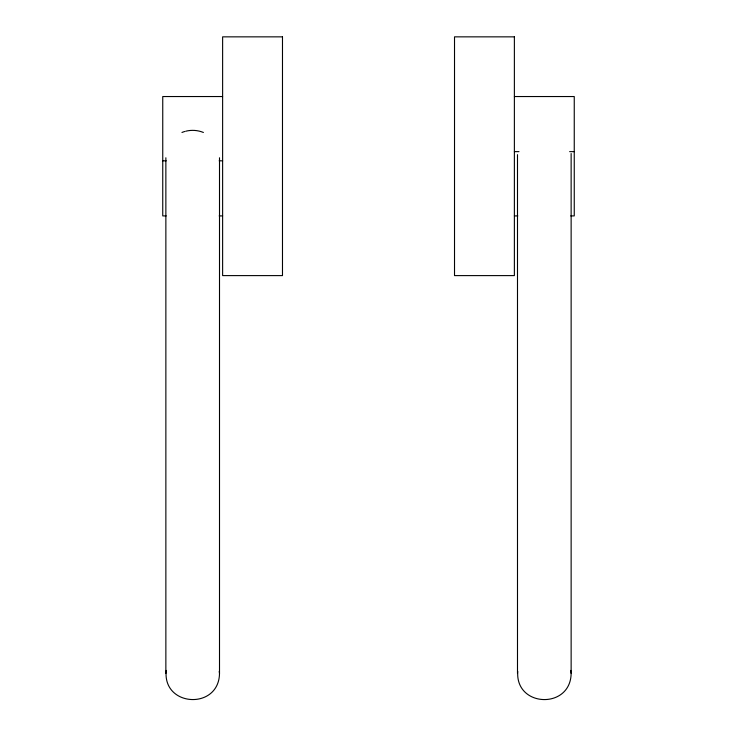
<?xml version="1.0" encoding="UTF-8"?>
<svg xmlns="http://www.w3.org/2000/svg" width="737" height="737" viewBox="0 0 737 737"><rect width="100%" height="100%" fill="white"/><g stroke="black" fill="none" stroke-linecap="round" stroke-linejoin="round"><path stroke-width="1.11" d="M219.506 157.773L219.506 673.388C218.963 710.284 162.232 707.133 166.249 670.421M571.138 153.526L571.138 673.388C570.668 709.62 515.154 707.575 517.761 671.416M222.62 96.538L162.748 96.538L162.748 215.913L166.203 215.913M514.38 96.538L574.252 96.538L574.252 215.913L570.797 215.913M514.38 151.638L518.986 151.638M569.646 151.638L574.252 151.638M162.748 160.823L166.203 160.823M219.165 160.823L222.62 160.823M219.165 215.913L222.62 215.913M514.38 215.913L517.835 215.913M570.751 670.421L571.138 673.388M219.239 671.416L219.506 673.388M517.494 154.659L517.494 673.388M165.862 157.773L165.862 673.388M181.956 132.467A27.011 25.602 0 0 1 184.784 131.481M185.742 131.223A27.011 25.602 0 0 1 203.412 132.467M282.483 36.85L222.62 36.85L222.62 275.601L282.483 275.601L282.483 36.85M514.38 36.85L454.517 36.85L454.517 275.601L514.38 275.601L514.38 36.85"/></g></svg>
